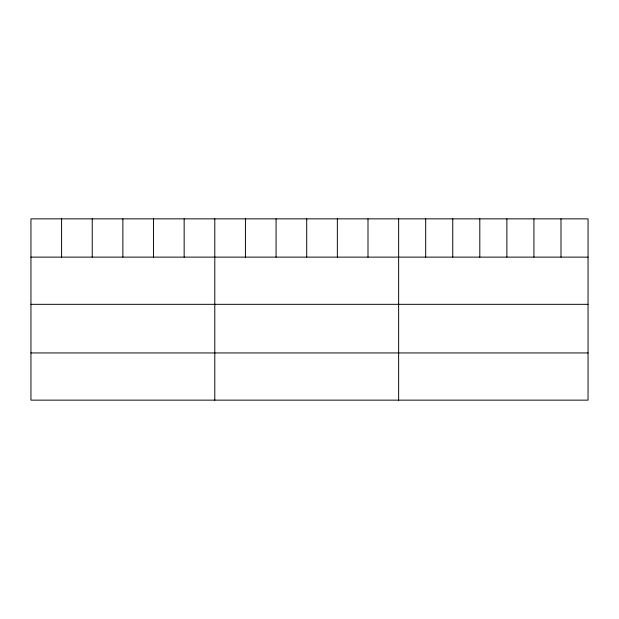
<?xml version="1.0" encoding="UTF-8"?>
<svg xmlns="http://www.w3.org/2000/svg" width="619" height="619" viewBox="0 0 619 619"><rect width="100%" height="100%" fill="white"/><g stroke="black" fill="none" stroke-linecap="round" stroke-linejoin="round"><path stroke-width="0.93" d="M588.05 257.125L588.05 400.145L30.95 400.145L30.95 218.855L588.05 218.855L588.05 257.125L30.95 257.125M30.95 304.324L588.05 304.324M30.95 352.946L588.05 352.946M560.992 218.855L560.992 257.125M533.934 218.855L533.934 257.125M506.876 218.855L506.876 257.125M479.81 218.855L479.81 257.125M452.752 218.855L452.752 257.125M425.694 218.855L425.694 257.125M398.636 218.855L398.636 400.145M367.996 218.855L367.996 257.125M337.355 218.855L337.355 257.125M306.714 218.855L306.714 257.125M276.074 218.855L276.074 257.125M245.434 218.855L245.434 257.125M214.793 218.855L214.793 400.145M184.153 218.855L184.153 257.125M153.512 218.855L153.512 257.125M122.872 218.855L122.872 257.125M92.231 218.855L92.231 257.125M61.59 218.855L61.59 257.125"/></g></svg>
